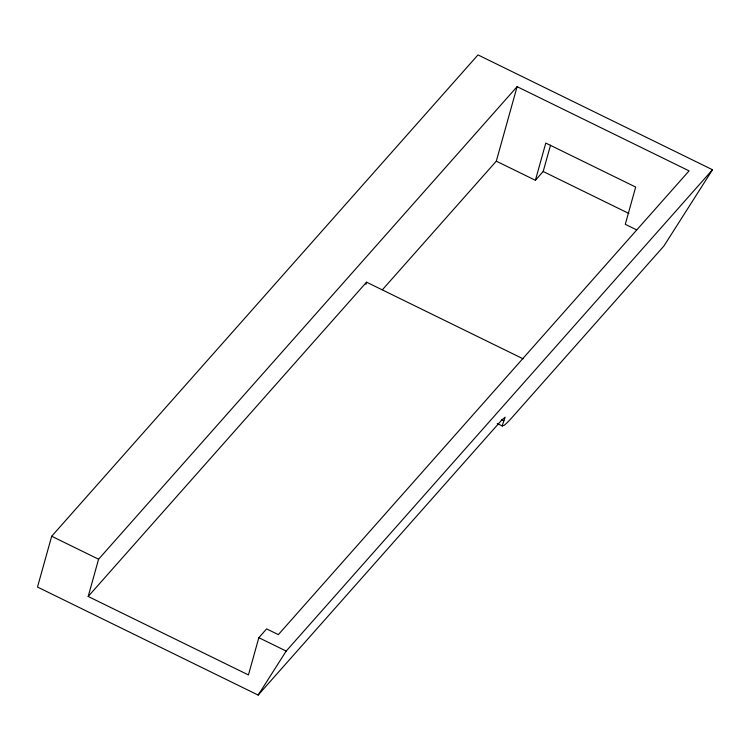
<?xml version="1.0" encoding="UTF-8"?>
<svg xmlns="http://www.w3.org/2000/svg" width="750" height="750" viewBox="0 0 750 750"><rect width="100%" height="100%" fill="white"/><g stroke="black" fill="none" stroke-linecap="round" stroke-linejoin="round"><path stroke-width="1.12" d="M51.684 536.25L37.5 587.044L258.159 695.091L501.487 420.347L505.134 417.178L502.162 425.831L504.037 425.4A55.678 4.35 -53.6 0 0 512.672 416.784L663.909 246.019L712.5 169.734L477.984 54.909L51.684 536.25L98.587 559.219L517.106 86.662L689.081 170.869L278.344 634.631L266.625 628.894L258.834 637.688L248.438 674.934L88.181 596.466L98.587 559.219M365.934 284.353L366.544 282.169L523.116 358.828M382.472 289.688L496.303 161.166L517.106 86.662M496.303 161.166L535.388 180.3L545.784 143.053L635.681 187.069L625.284 224.316L636.619 229.866M535.388 180.3L543.178 171.506L550.519 145.219M258.159 695.091L286.191 651.075L712.5 169.734M88.181 596.466L366.544 282.169M543.178 171.506L628.894 213.478M501.75 419.747L503.85 420.769M497.241 423.525L502.491 426.094M258.834 637.688L286.191 651.075"/></g></svg>
